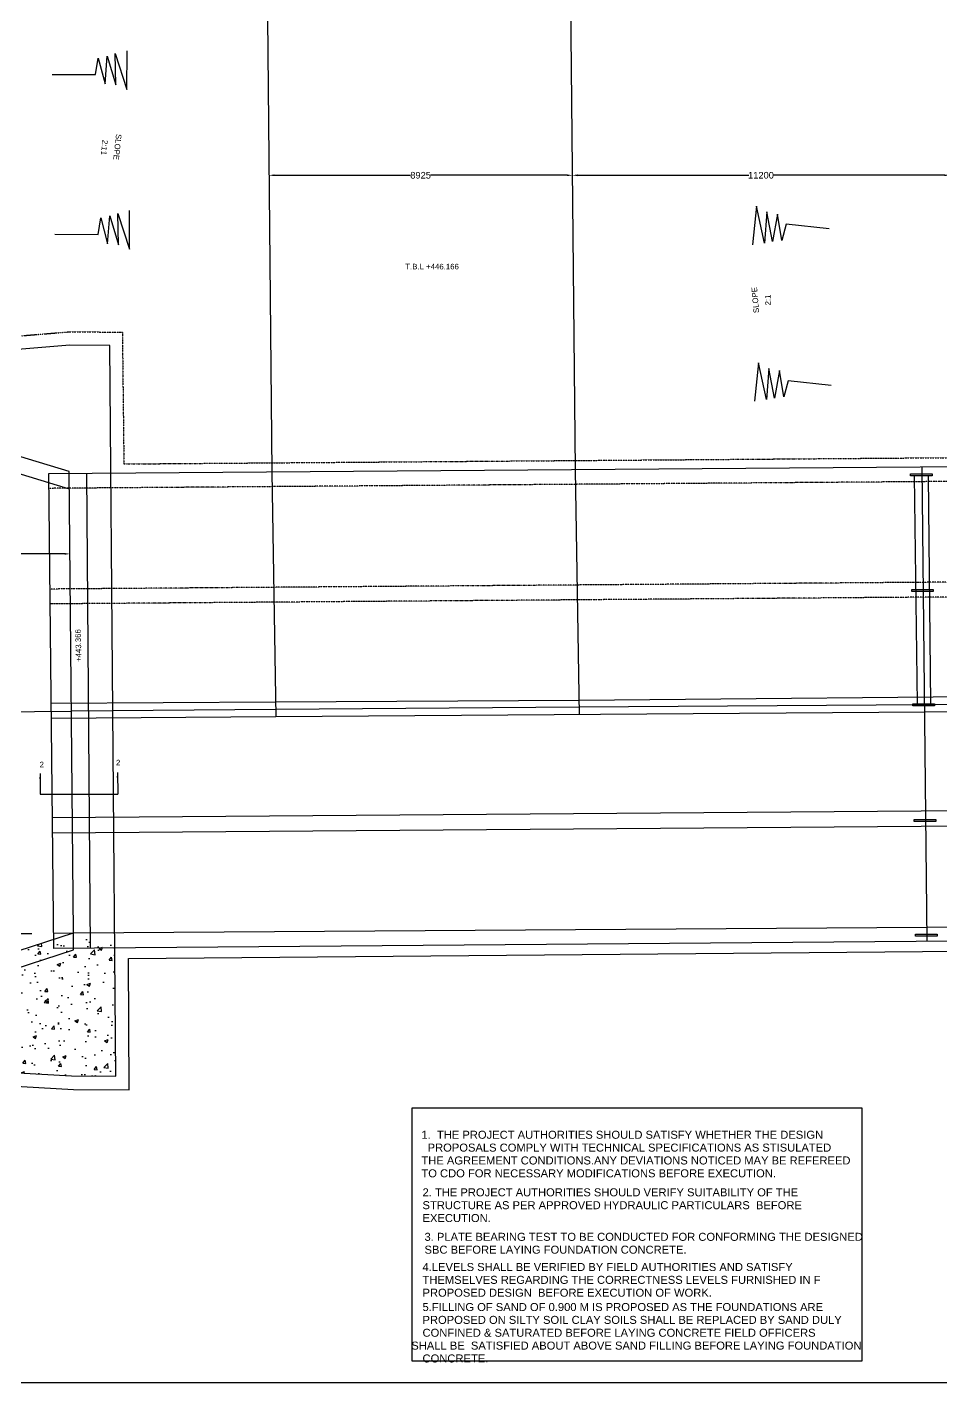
# Model space of a CAD drawing. Header units: millimetres. Extents: x -87412 to 65085, y -34262 to 36967.
# Drawn here: x -35552 to -8011, y -34262 to 6584 of the extents above; entities that cross this region are included whole.
import ezdxf

# ---------------------------------------------------------------- set-up
doc = ezdxf.new("R2010")
doc.units = ezdxf.units.MM
doc.header["$MEASUREMENT"] = 0
doc.linetypes.add('DASHDOT', pattern=[1, 0.5, -0.25, 0, -0.25])
doc.styles.get("Standard").update_dxf_attribs({"font": 'arial.ttf'})
doc.dimstyles.new('Civil', dxfattribs={"dimtxt": 200, "dimasz": 160, "dimexe": 0.1, "dimexo": 0.0625, "dimgap": 0.09, "dimtad": 0, "dimtih": 1, "dimtoh": 1, "dimdec": 0, "dimzin": 12, "dimdsep": 46, "dimtxsty": 'Standard', "dimcen": 0, "dimse1": 1, "dimse2": 1, "dimadec": 0, "dimazin": 2, "dimtfac": 1, "dimtdec": 0, "dimtofl": 0, "dimtmove": 0, "dimatfit": 3, "dimfxl": 1, "dimfrac": 1, "dimtolj": 1, "dimtzin": 0, "dimarcsym": 0})

# ---------------------------------------------------------------- blocks, each defined once
blk = doc.blocks.new('*D25')
at = {"color": 0, "lineweight": -2, "transparency": 16777216}
for p, q in [((-51873, -9286), (-43514, -9286)), ((-34422, -9286), (-42781, -9286))]:
    blk.add_line(p, q, dxfattribs=at)
at = {"color": 0, "transparency": 16777216}
for points in [[(-51873, -9259), (-51873, -9313), (-52033, -9286)], [(-34422, -9259), (-34422, -9313), (-34262, -9286)]]:
    blk.add_solid(points, dxfattribs=at)
at = {"layer": 'Defpoints', "color": 0, "transparency": 16777216}
for p in [(-52033, -9345), (-34262, -9286), (-34262, -9322)]:
    blk.add_point(p, dxfattribs=at)
at = {"color": 0, "transparency": 16777216, "insert": (-43148, -9286), "char_height": 200, "attachment_point": 5}
blk.add_mtext('\\A1;17500', dxfattribs=at)
blk = doc.blocks.new('*D38')
at = {"color": 0, "lineweight": -2, "transparency": 16777216}
for p, q in [((-28102, 2120), (-23992, 2120)), ((-19282, 2120), (-23393, 2120))]:
    blk.add_line(p, q, dxfattribs=at)
at = {"color": 0, "transparency": 16777216}
for points in [[(-28102, 2147), (-28102, 2093), (-28262, 2120)], [(-19282, 2147), (-19282, 2093), (-19122, 2120)]]:
    blk.add_solid(points, dxfattribs=at)
at = {"layer": 'Defpoints', "color": 0, "transparency": 16777216}
for p in [(-28262, 2101), (-19122, 2190), (-19122, 2120)]:
    blk.add_point(p, dxfattribs=at)
at = {"color": 0, "transparency": 16777216, "insert": (-23692, 2120), "char_height": 200, "attachment_point": 5}
blk.add_mtext('\\A1;8925', dxfattribs=at)
blk = doc.blocks.new('*D39')
at = {"color": 0, "lineweight": -2, "transparency": 16777216}
for p, q in [((-18962, 2120), (-13800, 2120)), ((-7904, 2120), (-13066, 2120))]:
    blk.add_line(p, q, dxfattribs=at)
at = {"color": 0, "transparency": 16777216}
for points in [[(-18962, 2147), (-18962, 2093), (-19122, 2120)], [(-7904, 2147), (-7904, 2093), (-7744, 2120)]]:
    blk.add_solid(points, dxfattribs=at)
at = {"layer": 'Defpoints', "color": 0, "transparency": 16777216}
for p in [(-19122, 2138), (-7744, 2129), (-7744, 2120)]:
    blk.add_point(p, dxfattribs=at)
at = {"color": 0, "transparency": 16777216, "insert": (-13433, 2120), "char_height": 200, "attachment_point": 5}
blk.add_mtext('\\A1;11200', dxfattribs=at)

msp = doc.modelspace()

# ---------------------------------------------------------------- hatches: boundary and pattern name
h = msp.add_hatch()
h.set_pattern_fill('AR-CONC', color=256, scale=150, style=0)
h.paths.add_polyline_path([(-34155, -20704.5), (-34762.3, -20901.9), (-34759.5, -21175), (-34155.9, -21170.1)])
h.paths.add_polyline_path([(-33650.8, -20701.2), (-34155, -20704.5), (-34155.9, -21170.1), (-33647, -21165.9)])
h.paths.add_polyline_path([(-32913, -20696.3), (-33650.8, -20701.2), (-33647, -21165.9), (-32909.3, -21159.9)])
h.paths.add_polyline_path([(-32909.3, -21159.9), (-34155.9, -21170.1), (-34156, -21214.5), (-51376, -26814), (-51345, -31855.1), (-49349, -31857.5), (-49377, -28200.5), (-38869, -24745), (-34214, -25012.5), (-32878.5, -25017)])
h.paths.add_polyline_path([(-34156, -21214.5), (-34155.9, -21170.1), (-34759.5, -21175), (-34762.3, -20901.9), (-51884, -26466.5), (-51844, -31854.5), (-51345, -31855.1), (-51376, -26814)])

# ---------------------------------------------------------------- linework, layer by layer
for points in [[(65083, -34261.5), (-86346.4, -34261.5), (-86346.4, 36966.4), (65083, 36966.4)], [(-8927.4, -6875.5), (-8276.4, -6875.5), (-8276.4, -6936), (-8927.4, -6936)], [(-8889.8, -10363.6), (-8238.8, -10363.6), (-8238.8, -10424.1), (-8889.8, -10424.1)], [(-8852.8, -13803.1), (-8201.8, -13803.1), (-8201.8, -13863.6), (-8852.8, -13863.6)], [(-8815.3, -17283.5), (-8164.3, -17283.5), (-8164.3, -17344), (-8815.3, -17344)], [(-8778, -20738.5), (-8127, -20738.5), (-8127, -20799), (-8778, -20799)], [(-23942.4, -25971.9), (-10389.8, -25971.9), (-10389.8, -33610.9), (-23942.4, -33610.9)]]:
    msp.add_lwpolyline(points, close=True)
for points in [[(-28410.6, 17400.9), (-28175.5, -6824.6), (-28057.5, -14192.5)], [(-19270.6, 17460.8), (-19035.5, -6764.6), (-18917.5, -14132.6)], [(-34794, 5158), (-33487.5, 5152.5), (-33408.5, 5648), (-33200, 4872.5), (-33135, 5713), (-32875.5, 4842), (-32896, 5784.5), (-32543.5, 4705), (-32540, 5870)], [(-68939.2, -26569), (-51884, -26466.5), (-34155, -20704.5), (-34286, -6805.5), (-51588.5, -1557.5), (-51656, 3517.5), (-52165, 3510.5), (-52098, -1902), (-51884, -26466.5), (-51844, -31854.5), (-49349, -31857.5), (-49377, -28200.5), (-38869, -24745), (-34214, -25012.5), (-32878.5, -25017), (-33054.5, -3004.5), (-34261.5, -3000.5), (-39094.5, -3396.7), (-49607, -191.5), (-49664, 3526.5), (-51656, 3517.5)], [(-34718.5, 343), (-33412, 337.5), (-33333, 833), (-33124.5, 57.5), (-33059.5, 898), (-32800, 27), (-32820.5, 969.5), (-32468, -110), (-32464.5, 1055)], [(-11377.5, 503), (-12676.5, 642.8), (-12806, 158.1), (-12933.7, 950.9), (-13084.8, 121.6), (-13253.3, 1014.6), (-13329.9, 75), (-13569.5, 1185), (-13692.8, 26.6)], [(-52098.2, -1882.1), (-34281.1, -7329)], [(-11316.5, -4210.5), (-12615.5, -4070.7), (-12745, -4555.4), (-12872.7, -3762.6), (-13023.8, -4591.9), (-13192.3, -3698.9), (-13268.9, -4638.5), (-13508.5, -3528.5), (-13631.8, -4686.9)], [(25331, -6418), (3189, -6585), (-34906.5, -6876)], [(25331, -6418), (25393, -13556), (25455, -20703.5), (-6284.5, -20942), (-34759.5, -21175)], [(-34906.5, -6876), (-34759.5, -21175)], [(-33764, -6867.3), (-33647, -21165.9)], [(-8812, -6936), (-8728, -13803.1)], [(-8589.5, -6675), (-8435.6, -20959.6)], [(-8396, -6936), (-8322.5, -13803.1)], [(-34835.4, -13787.4), (-28065, -13739), (-18915.5, -13694), (-3970.5, -13552), (18622, -13374), (25390.9, -13315.2)], [(37291.5, -13465.5), (25393, -13556), (14001, -13663), (3280, -13742.5), (-8475, -13829), (-18914, -13905), (-28056.5, -13972), (-34218, -14023.8)], [(25395.1, -13793.9), (3273, -13953), (-8482.5, -14058.5), (-28057.5, -14192.5), (-34830.8, -14242)], [(25432, -16780.8), (-34799.9, -17243)], [(25436.7, -17239.4), (-34795.2, -17701.7)], [(-34155, -20704.5), (-8423.5, -20535), (3346.5, -20432), (14077, -20351), (24857, -20245), (24865.5, -20761), (25712, -21137), (32403, -24013), (36878, -26011.5), (36924, -32484)], [(-51345, -31855.1), (-51376, -26814), (-34156, -21214.5), (-34155, -20704.5)], [(-36099, -20726.5), (-35407.5, -20726.5)], [(-34764.2, -20716.5), (-34155, -20704.5)], [(-52275.5, -26468.9), (-52246.5, -32270), (-48946.5, -32270), (-48966, -28463), (-38861, -25148.5), (-34158.5, -25420.5), (-32478.5, -25428.5), (-32492, -21475), (-6285, -21248), (23203.5, -21010.5), (23225.5, -25162), (24880, -25160), (27807, -24891.5), (34025, -27608.5), (34046.5, -32883), (37826, -32878), (37826, -31484.5), (50649.3, -31422)]]:
    msp.add_lwpolyline(points)
at = {"linetype": 'DASHDOT'}
for points in [[(-52572, 3908.5), (-49276, 3919), (-49218, 80), (-39099.2, -2991.3), (-34293.5, -2597), (-32681, -2605), (-32635, -6576.5), (-7657.5, -6386.5), (23023, -6121.5), (22976.5, -1954), (24519.5, -1943), (27529.5, -2121), (33766.5, 698.5), (33707.5, 5994.5), (37550.5, 5994), (37620.5, -1176.5), (50396.5, -1082.5)], [(25334.8, -6854.5), (3192.8, -7021.5), (-34902.7, -7312.5)], [(25361.1, -9883.9), (-34870.8, -10346.2)], [(25365.7, -10331.4), (-34866.2, -10793.6)]]:
    msp.add_lwpolyline(points, dxfattribs=at)

# ---------------------------------------------------------------- texts
for s, rotation, p in [('SLOPE ', 263.70373, (-32869.9, 3371)), ('2:11', 263.70373, (-33279, 3193)), ('SLOPE ', 94.78003, (-13488, -2023.5)), ('2:1', 90.66312, (-13140.5, -1797.5)), ('+443.366', 91.60527, (-33910, -12540.5))]:
    msp.add_text(s, height=168.5, rotation=rotation).set_placement(p)
for s, height, p in [('T.B.L +446.166', 168.5, (-24154.2, -715.5)), ('2', 168.5, (-32872.9, -15658.8)), ('2', 168.5, (-35175.1, -15717)), ('1.  THE PROJECT AUTHORITIES SHOULD SATISFY WHETHER THE DESIGN', 241.13, (-23667.9, -26906.5)), ('  PROPOSALS COMPLY WITH TECHNICAL SPECIFICATIONS AS STISULATED', 241.13, (-23667.9, -27293.8)), ('THE AGREEMENT CONDITIONS.ANY DEVIATIONS NOTICED MAY BE REFEREED', 241.13, (-23667.9, -27681.2)), ('TO CDO FOR NECESSARY MODIFICATIONS BEFORE EXECUTION.', 241.13, (-23667.9, -28068.6)), ('2. THE PROJECT AUTHORITIES SHOULD VERIFY SUITABILITY OF THE ', 241.13, (-23634.1, -28641.1)), ('STRUCTURE AS PER APPROVED HYDRAULIC PARTICULARS  BEFORE ', 241.13, (-23634.1, -29028.4)), ('EXECUTION.', 241.13, (-23634.1, -29415.8)), ('3. PLATE BEARING TEST TO BE CONDUCTED FOR CONFORMING THE DESIGNED ', 241.13, (-23574.5, -29981.7)), ('SBC BEFORE LAYING FOUNDATION CONCRETE.', 241.13, (-23574.5, -30369.1)), ('THEMSELVES REGARDING THE CORRECTNESS LEVELS FURNISHED IN F', 241.13, (-23634.1, -31277.8)), ('4.LEVELS SHALL BE VERIFIED BY FIELD AUTHORITIES AND SATISFY', 241.13, (-23634.1, -30890.4)), ('PROPOSED DESIGN  BEFORE EXECUTION OF WORK. ', 241.13, (-23634.1, -31665.1)), ('5.FILLING OF SAND OF 0.900 M IS PROPOSED AS THE FOUNDATIONS ARE ', 241.13, (-23634.1, -32097)), ('PROPOSED ON SILTY SOIL CLAY SOILS SHALL BE REPLACED BY SAND DULY', 241.13, (-23634.1, -32484.3)), ('CONFINED & SATURATED BEFORE LAYING CONCRETE FIELD OFFICERS', 241.13, (-23634.1, -32871.7)), (' SHALL BE  SATISFIED ABOUT ABOVE SAND FILLING BEFORE LAYING FOUNDATION ', 241.13, (-24066.5, -33259)), ('CONCRETE.', 241.13, (-23634.1, -33646.4))]:
    msp.add_text(s, height=height).set_placement(p)

# ---------------------------------------------------------------- dimensions: what is measured, and where the dimension line sits
for base, p1, p2, text, picture, middle in [((-19122.4, 2120), (-28262.1, 2101), (-19122.4, 2189.7), '8925', '*D38', (-23692.3, 2120)), ((-7744.3, 2120), (-19121.9, 2137.9), (-7744.3, 2129.5), '11200', '*D39', (-13433.1, 2120)), ((-34262.3, -9286), (-52033.2, -9344.9), (-34262.3, -9322.2), '17500', '*D25', (-43147.7, -9286))]:
    dim = msp.add_linear_dim(base=base, p1=p1, p2=p2, text=text, dimstyle='Civil')
    dim.commit()
    dim.dimension.update_dxf_attribs({"geometry": picture, "text_midpoint": middle})

# ---------------------------------------------------------------- leaders
for points, override in [([(-70629.5, -12551.5), (-70629.5, -14367), (-34218, -14023.8)], {"dimasz": 250, "dimgap": 0.09, "dimtad": 0}), ([(-35161.5, -15905), (-35161.5, -16523), (-32822, -16523)], {"dimgap": 0.09, "dimtad": 0}), ([(-32830.5, -15868), (-32822, -16523)], {"dimgap": 0.09, "dimtad": 0})]:
    msp.add_leader(points, dimstyle='Civil', override=override)

doc.saveas('drawing.dxf')
